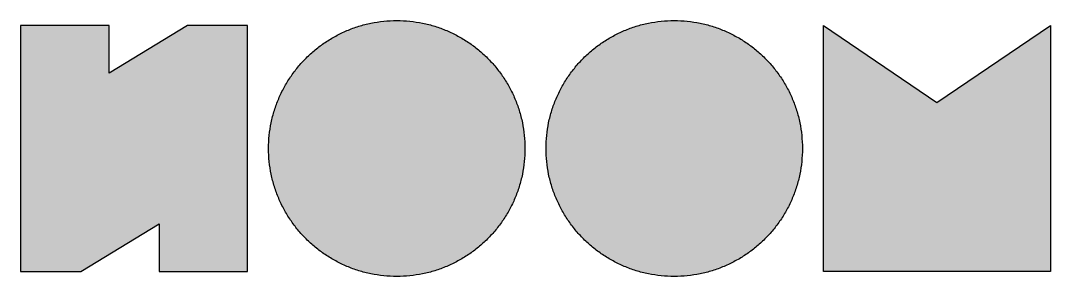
# Model space of a CAD drawing. Extents: x 0.4 to 17.9, y -4.7 to -0.4.
import ezdxf

# ---------------------------------------------------------------- set-up
doc = ezdxf.new("R2010")
doc.units = 0
doc.layers.add('CALQUE_1', color=7, linetype='CONTINUOUS')

# ---------------------------------------------------------------- blocks, each defined once
blk = doc.blocks.new('*U2')
at = {"layer": 'CALQUE_1', "color": 250, "extrusion": (0, 0, -1)}
for points in [[(-0.353, -4.642), (-0.353, -0.436), (-1.38, -4.642)], [(-1.38, -4.642), (-0.353, -0.436), (-1.38, -0.436)], [(-1.38, -4.642), (-1.38, -0.436), (-1.862, -4.348)], [(-1.862, -4.348), (-1.38, -0.436), (-1.862, -0.436)], [(-3.198, -4.642), (-3.198, -0.436), (-4.225, -4.642)], [(-4.225, -4.642), (-3.198, -0.436), (-4.225, -0.436)], [(-2.716, -4.642), (-2.716, -0.73), (-3.198, -4.642)], [(-1.862, -4.348), (-1.862, -1.252), (-2.716, -3.826)]]:
    blk.add_solid(points, dxfattribs=at)
at = {"layer": 'CALQUE_1', "color": 250}
for points in [[(3.198, -4.642), (2.716, -0.73), (3.198, -0.436)], [(2.716, -3.826), (1.862, -1.252), (2.716, -0.73)]]:
    blk.add_solid(points, dxfattribs=at)
blk = doc.blocks.new('*U3')
at = {"layer": 'CALQUE_1', "color": 250}
for points in [[(10.652, -4.554), (10.461, -0.617), (10.652, -0.525)], [(10.853, -4.628), (10.652, -0.525), (10.853, -0.451)], [(10.652, -4.554), (10.652, -0.525), (10.853, -4.628)], [(11.063, -4.682), (10.853, -0.451), (11.063, -0.397)], [(10.853, -4.628), (10.853, -0.451), (11.063, -4.682)], [(11.28, -4.715), (11.063, -0.397), (11.28, -0.364)], [(11.063, -4.682), (11.063, -0.397), (11.28, -4.715)], [(11.503, -4.726), (11.28, -0.364), (11.503, -0.353)], [(11.28, -4.715), (11.28, -0.364), (11.503, -4.726)], [(10.461, -4.462), (10.281, -0.726), (10.461, -0.617)], [(10.461, -4.462), (10.461, -0.617), (10.652, -4.554)], [(10.112, -4.227), (9.957, -0.993), (10.112, -0.852)], [(10.281, -4.353), (10.112, -0.852), (10.281, -0.726)], [(10.112, -4.227), (10.112, -0.852), (10.281, -4.353)], [(10.281, -4.353), (10.281, -0.726), (10.461, -4.462)], [(9.957, -4.086), (9.816, -1.149), (9.957, -0.993)], [(9.957, -4.086), (9.957, -0.993), (10.112, -4.227)], [(9.816, -3.93), (9.69, -1.317), (9.816, -1.149)], [(9.816, -3.93), (9.816, -1.149), (9.957, -4.086)], [(9.69, -3.762), (9.581, -1.497), (9.69, -1.317)], [(9.69, -3.762), (9.69, -1.317), (9.816, -3.93)], [(9.581, -3.581), (9.489, -1.688), (9.581, -1.497)], [(9.581, -3.581), (9.581, -1.497), (9.69, -3.762)], [(9.489, -3.39), (9.415, -1.889), (9.489, -1.688)], [(9.489, -3.39), (9.489, -1.688), (9.581, -3.581)], [(9.415, -3.189), (9.361, -2.099), (9.415, -1.889)], [(9.415, -3.189), (9.415, -1.889), (9.489, -3.39)], [(9.361, -2.98), (9.328, -2.316), (9.361, -2.099)], [(9.361, -2.98), (9.361, -2.099), (9.415, -3.189)], [(9.328, -2.763), (9.317, -2.539), (9.328, -2.316)], [(9.328, -2.763), (9.328, -2.316), (9.361, -2.98)]]:
    blk.add_solid(points, dxfattribs=at)
at = {"layer": 'CALQUE_1', "color": 250, "extrusion": (0, 0, -1)}
for points in [[(-11.503, -4.726), (-11.503, -0.353), (-11.727, -4.715)], [(-11.727, -4.715), (-11.503, -0.353), (-11.727, -0.364)], [(-11.727, -4.715), (-11.727, -0.364), (-11.944, -4.682)], [(-11.944, -4.682), (-11.727, -0.364), (-11.944, -0.397)], [(-11.944, -4.682), (-11.944, -0.397), (-12.153, -4.628)], [(-12.153, -4.628), (-11.944, -0.397), (-12.153, -0.451)], [(-12.153, -4.628), (-12.153, -0.451), (-12.354, -4.554)], [(-12.354, -4.554), (-12.153, -0.451), (-12.354, -0.525)], [(-12.354, -4.554), (-12.354, -0.525), (-12.545, -4.462)], [(-12.545, -4.462), (-12.354, -0.525), (-12.545, -0.617)], [(-12.545, -4.462), (-12.545, -0.617), (-12.726, -4.353)], [(-12.726, -4.353), (-12.545, -0.617), (-12.726, -0.726)], [(-12.726, -4.353), (-12.726, -0.726), (-12.894, -4.227)], [(-12.894, -4.227), (-12.726, -0.726), (-12.894, -0.852)], [(-12.894, -4.227), (-12.894, -0.852), (-13.049, -4.086)], [(-13.049, -4.086), (-12.894, -0.852), (-13.049, -0.993)], [(-13.049, -4.086), (-13.049, -0.993), (-13.191, -3.93)], [(-13.191, -3.93), (-13.049, -0.993), (-13.191, -1.149)], [(-13.191, -3.93), (-13.191, -1.149), (-13.316, -3.762)], [(-13.316, -3.762), (-13.191, -1.149), (-13.316, -1.317)], [(-13.316, -3.762), (-13.316, -1.317), (-13.426, -3.581)], [(-13.426, -3.581), (-13.316, -1.317), (-13.426, -1.497)], [(-13.426, -3.581), (-13.426, -1.497), (-13.518, -3.39)], [(-13.518, -3.39), (-13.426, -1.497), (-13.518, -1.688)], [(-13.518, -3.39), (-13.518, -1.688), (-13.591, -3.189)], [(-13.591, -3.189), (-13.518, -1.688), (-13.591, -1.889)], [(-13.591, -3.189), (-13.591, -1.889), (-13.645, -2.98)], [(-13.645, -2.98), (-13.591, -1.889), (-13.645, -2.099)], [(-13.645, -2.98), (-13.645, -2.099), (-13.678, -2.763)], [(-13.678, -2.763), (-13.645, -2.099), (-13.678, -2.316)], [(-13.678, -2.763), (-13.678, -2.316), (-13.69, -2.539)]]:
    blk.add_solid(points, dxfattribs=at)
blk = doc.blocks.new('*U4')
at = {"layer": 'CALQUE_1', "color": 250}
for points in [[(5.92, -4.554), (5.729, -0.617), (5.92, -0.525)], [(6.121, -4.628), (5.92, -0.525), (6.121, -0.451)], [(5.92, -4.554), (5.92, -0.525), (6.121, -4.628)], [(6.33, -4.682), (6.121, -0.451), (6.33, -0.397)], [(6.121, -4.628), (6.121, -0.451), (6.33, -4.682)], [(6.547, -4.715), (6.33, -0.397), (6.547, -0.364)], [(6.33, -4.682), (6.33, -0.397), (6.547, -4.715)], [(6.771, -4.726), (6.547, -0.364), (6.771, -0.353)], [(6.547, -4.715), (6.547, -0.364), (6.771, -4.726)], [(5.729, -4.462), (5.548, -0.726), (5.729, -0.617)], [(5.729, -4.462), (5.729, -0.617), (5.92, -4.554)], [(5.38, -4.227), (5.225, -0.993), (5.38, -0.852)], [(5.548, -4.353), (5.38, -0.852), (5.548, -0.726)], [(5.38, -4.227), (5.38, -0.852), (5.548, -4.353)], [(5.548, -4.353), (5.548, -0.726), (5.729, -4.462)], [(5.225, -4.086), (5.084, -1.149), (5.225, -0.993)], [(5.225, -4.086), (5.225, -0.993), (5.38, -4.227)], [(5.084, -3.93), (4.958, -1.317), (5.084, -1.149)], [(5.084, -3.93), (5.084, -1.149), (5.225, -4.086)], [(4.958, -3.762), (4.848, -1.497), (4.958, -1.317)], [(4.958, -3.762), (4.958, -1.317), (5.084, -3.93)], [(4.848, -3.581), (4.756, -1.688), (4.848, -1.497)], [(4.848, -3.581), (4.848, -1.497), (4.958, -3.762)], [(4.756, -3.39), (4.683, -1.889), (4.756, -1.688)], [(4.756, -3.39), (4.756, -1.688), (4.848, -3.581)], [(4.683, -3.189), (4.629, -2.099), (4.683, -1.889)], [(4.683, -3.189), (4.683, -1.889), (4.756, -3.39)], [(4.629, -2.98), (4.595, -2.316), (4.629, -2.099)], [(4.629, -2.98), (4.629, -2.099), (4.683, -3.189)], [(4.595, -2.763), (4.584, -2.539), (4.595, -2.316)], [(4.595, -2.763), (4.595, -2.316), (4.629, -2.98)]]:
    blk.add_solid(points, dxfattribs=at)
at = {"layer": 'CALQUE_1', "color": 250, "extrusion": (0, 0, -1)}
for points in [[(-6.771, -4.726), (-6.771, -0.353), (-6.994, -4.715)], [(-6.994, -4.715), (-6.771, -0.353), (-6.994, -0.364)], [(-6.994, -4.715), (-6.994, -0.364), (-7.211, -4.682)], [(-7.211, -4.682), (-6.994, -0.364), (-7.211, -0.397)], [(-7.211, -4.682), (-7.211, -0.397), (-7.421, -4.628)], [(-7.421, -4.628), (-7.211, -0.397), (-7.421, -0.451)], [(-7.421, -4.628), (-7.421, -0.451), (-7.622, -4.554)], [(-7.622, -4.554), (-7.421, -0.451), (-7.622, -0.525)], [(-7.622, -4.554), (-7.622, -0.525), (-7.813, -4.462)], [(-7.813, -4.462), (-7.622, -0.525), (-7.813, -0.617)], [(-7.813, -4.462), (-7.813, -0.617), (-7.993, -4.353)], [(-7.993, -4.353), (-7.813, -0.617), (-7.993, -0.726)], [(-7.993, -4.353), (-7.993, -0.726), (-8.162, -4.227)], [(-8.162, -4.227), (-7.993, -0.726), (-8.162, -0.852)], [(-8.162, -4.227), (-8.162, -0.852), (-8.317, -4.086)], [(-8.317, -4.086), (-8.162, -0.852), (-8.317, -0.993)], [(-8.317, -4.086), (-8.317, -0.993), (-8.458, -3.93)], [(-8.458, -3.93), (-8.317, -0.993), (-8.458, -1.149)], [(-8.458, -3.93), (-8.458, -1.149), (-8.584, -3.762)], [(-8.584, -3.762), (-8.458, -1.149), (-8.584, -1.317)], [(-8.584, -3.762), (-8.584, -1.317), (-8.694, -3.581)], [(-8.694, -3.581), (-8.584, -1.317), (-8.694, -1.497)], [(-8.694, -3.581), (-8.694, -1.497), (-8.786, -3.39)], [(-8.786, -3.39), (-8.694, -1.497), (-8.786, -1.688)], [(-8.786, -3.39), (-8.786, -1.688), (-8.859, -3.189)], [(-8.859, -3.189), (-8.786, -1.688), (-8.859, -1.889)], [(-8.859, -3.189), (-8.859, -1.889), (-8.913, -2.98)], [(-8.913, -2.98), (-8.859, -1.889), (-8.913, -2.099)], [(-8.913, -2.98), (-8.913, -2.099), (-8.946, -2.763)], [(-8.946, -2.763), (-8.913, -2.099), (-8.946, -2.316)], [(-8.946, -2.763), (-8.946, -2.316), (-8.957, -2.539)]]:
    blk.add_solid(points, dxfattribs=at)
blk = doc.blocks.new('*U5')
at = {"layer": 'CALQUE_1', "color": 250, "extrusion": (0, 0, -1)}
for points in [[(-14.049, -4.642), (-14.049, -0.437), (-15.985, -4.642)], [(-15.985, -4.642), (-14.049, -0.437), (-15.985, -1.756)], [(-15.985, -4.642), (-15.985, -1.756), (-17.921, -4.642)]]:
    blk.add_solid(points, dxfattribs=at)
at = {"layer": 'CALQUE_1', "color": 250}
blk.add_solid([(17.921, -4.642), (15.985, -1.756), (17.921, -0.437)], dxfattribs=at)
blk = doc.blocks.new('BLOCK_2')
at = {"layer": 'CALQUE_1'}
for points in [[(4.225, -4.642), (4.225, -0.436), (3.198, -0.436), (1.862, -1.252), (1.862, -0.436), (0.353, -0.436), (0.353, -4.642), (1.38, -4.642), (2.716, -3.826), (2.716, -4.642), (4.225, -4.642)], [(15.985, -1.756), (17.921, -0.437), (17.921, -4.642), (14.049, -4.642), (14.049, -0.437), (15.985, -1.756)]]:
    blk.add_lwpolyline(points, dxfattribs=at)
for points in [[(4.584, -2.539), (4.584, -2.615), (4.588, -2.689), (4.595, -2.763), (4.603, -2.836), (4.614, -2.909), (4.629, -2.98), (4.643, -3.051), (4.661, -3.121), (4.683, -3.189), (4.704, -3.258), (4.729, -3.325), (4.756, -3.39), (4.784, -3.456), (4.815, -3.52), (4.848, -3.581), (4.882, -3.644), (4.918, -3.704), (4.958, -3.762), (4.997, -3.82), (5.039, -3.876), (5.084, -3.93), (5.128, -3.984), (5.175, -4.036), (5.225, -4.086), (5.274, -4.135), (5.326, -4.182), (5.38, -4.227), (5.434, -4.271), (5.49, -4.313), (5.548, -4.353), (5.606, -4.392), (5.667, -4.428), (5.729, -4.462), (5.791, -4.496), (5.854, -4.526), (5.92, -4.554), (5.985, -4.582), (6.052, -4.606), (6.121, -4.628), (6.189, -4.649), (6.259, -4.667), (6.33, -4.682), (6.401, -4.696), (6.474, -4.707), (6.547, -4.715), (6.621, -4.722), (6.695, -4.726), (6.771, -4.726), (6.846, -4.726), (6.921, -4.722), (6.994, -4.715), (7.068, -4.707), (7.14, -4.696), (7.211, -4.682), (7.283, -4.667), (7.353, -4.649), (7.421, -4.628), (7.489, -4.606), (7.556, -4.582), (7.622, -4.554), (7.687, -4.526), (7.751, -4.496), (7.813, -4.462), (7.875, -4.428), (7.935, -4.392), (7.993, -4.353), (8.052, -4.313), (8.108, -4.271), (8.162, -4.227), (8.216, -4.182), (8.267, -4.135), (8.317, -4.086), (8.366, -4.036), (8.414, -3.984), (8.458, -3.93), (8.503, -3.876), (8.545, -3.82), (8.584, -3.762), (8.623, -3.704), (8.66, -3.644), (8.694, -3.581), (8.727, -3.52), (8.758, -3.456), (8.786, -3.39), (8.813, -3.325), (8.838, -3.258), (8.859, -3.189), (8.88, -3.121), (8.898, -3.051), (8.913, -2.98), (8.927, -2.909), (8.939, -2.836), (8.946, -2.763), (8.953, -2.689), (8.957, -2.615), (8.957, -2.539), (8.957, -2.464), (8.953, -2.389), (8.946, -2.316), (8.939, -2.242), (8.927, -2.17), (8.913, -2.099), (8.898, -2.027), (8.88, -1.958), (8.859, -1.889), (8.838, -1.821), (8.813, -1.754), (8.786, -1.688), (8.758, -1.623), (8.727, -1.559), (8.694, -1.497), (8.66, -1.435), (8.623, -1.375), (8.584, -1.317), (8.545, -1.259), (8.503, -1.203), (8.458, -1.149), (8.414, -1.094), (8.366, -1.043), (8.317, -0.993), (8.267, -0.944), (8.216, -0.897), (8.162, -0.852), (8.108, -0.807), (8.052, -0.766), (7.993, -0.726), (7.935, -0.687), (7.875, -0.65), (7.813, -0.617), (7.751, -0.583), (7.687, -0.552), (7.622, -0.525), (7.556, -0.497), (7.489, -0.472), (7.421, -0.451), (7.353, -0.43), (7.283, -0.412), (7.211, -0.397), (7.14, -0.383), (7.068, -0.372), (6.994, -0.364), (6.921, -0.357), (6.846, -0.353), (6.771, -0.353), (6.695, -0.353), (6.621, -0.357), (6.547, -0.364), (6.474, -0.372), (6.401, -0.383), (6.33, -0.397), (6.259, -0.412), (6.189, -0.43), (6.121, -0.451), (6.052, -0.472), (5.985, -0.497), (5.92, -0.525), (5.854, -0.552), (5.791, -0.583), (5.729, -0.617), (5.667, -0.65), (5.606, -0.687), (5.548, -0.726), (5.49, -0.766), (5.434, -0.807), (5.38, -0.852), (5.326, -0.897), (5.274, -0.944), (5.225, -0.993), (5.175, -1.043), (5.128, -1.094), (5.084, -1.149), (5.039, -1.203), (4.997, -1.259), (4.958, -1.317), (4.918, -1.375), (4.882, -1.435), (4.848, -1.497), (4.815, -1.559), (4.784, -1.623), (4.756, -1.688), (4.729, -1.754), (4.704, -1.821), (4.683, -1.889), (4.661, -1.958), (4.643, -2.027), (4.629, -2.099), (4.614, -2.17), (4.603, -2.242), (4.595, -2.316), (4.588, -2.389), (4.584, -2.464), (4.584, -2.539)], [(9.317, -2.539), (9.317, -2.615), (9.321, -2.689), (9.328, -2.763), (9.336, -2.836), (9.346, -2.909), (9.361, -2.98), (9.376, -3.051), (9.394, -3.121), (9.415, -3.189), (9.436, -3.258), (9.461, -3.325), (9.489, -3.39), (9.516, -3.456), (9.547, -3.52), (9.581, -3.581), (9.614, -3.644), (9.651, -3.704), (9.69, -3.762), (9.729, -3.82), (9.772, -3.876), (9.816, -3.93), (9.86, -3.984), (9.908, -4.036), (9.957, -4.086), (10.006, -4.135), (10.058, -4.182), (10.112, -4.227), (10.166, -4.271), (10.222, -4.313), (10.281, -4.353), (10.339, -4.392), (10.399, -4.428), (10.461, -4.462), (10.523, -4.496), (10.587, -4.526), (10.652, -4.554), (10.718, -4.582), (10.785, -4.606), (10.853, -4.628), (10.921, -4.649), (10.991, -4.667), (11.063, -4.682), (11.134, -4.696), (11.206, -4.707), (11.28, -4.715), (11.353, -4.722), (11.428, -4.726), (11.503, -4.726), (11.579, -4.726), (11.653, -4.722), (11.727, -4.715), (11.8, -4.707), (11.872, -4.696), (11.944, -4.682), (12.015, -4.667), (12.085, -4.649), (12.153, -4.628), (12.222, -4.606), (12.289, -4.582), (12.354, -4.554), (12.42, -4.526), (12.483, -4.496), (12.545, -4.462), (12.608, -4.428), (12.668, -4.392), (12.726, -4.353), (12.784, -4.313), (12.84, -4.271), (12.894, -4.227), (12.948, -4.182), (13, -4.135), (13.049, -4.086), (13.099, -4.036), (13.146, -3.984), (13.191, -3.93), (13.235, -3.876), (13.277, -3.82), (13.316, -3.762), (13.356, -3.704), (13.392, -3.644), (13.426, -3.581), (13.46, -3.52), (13.49, -3.456), (13.518, -3.39), (13.546, -3.325), (13.57, -3.258), (13.591, -3.189), (13.613, -3.121), (13.631, -3.051), (13.645, -2.98), (13.66, -2.909), (13.671, -2.836), (13.678, -2.763), (13.686, -2.689), (13.69, -2.615), (13.69, -2.539), (13.69, -2.464), (13.686, -2.389), (13.678, -2.316), (13.671, -2.242), (13.66, -2.17), (13.645, -2.099), (13.631, -2.027), (13.613, -1.958), (13.591, -1.889), (13.57, -1.821), (13.546, -1.754), (13.518, -1.688), (13.49, -1.623), (13.46, -1.559), (13.426, -1.497), (13.392, -1.435), (13.356, -1.375), (13.316, -1.317), (13.277, -1.259), (13.235, -1.203), (13.191, -1.149), (13.146, -1.094), (13.099, -1.043), (13.049, -0.993), (13, -0.944), (12.948, -0.897), (12.894, -0.852), (12.84, -0.807), (12.784, -0.766), (12.726, -0.726), (12.668, -0.687), (12.608, -0.65), (12.545, -0.617), (12.483, -0.583), (12.42, -0.552), (12.354, -0.525), (12.289, -0.497), (12.222, -0.472), (12.153, -0.451), (12.085, -0.43), (12.015, -0.412), (11.944, -0.397), (11.872, -0.383), (11.8, -0.372), (11.727, -0.364), (11.653, -0.357), (11.579, -0.353), (11.503, -0.353), (11.428, -0.353), (11.353, -0.357), (11.28, -0.364), (11.206, -0.372), (11.134, -0.383), (11.063, -0.397), (10.991, -0.412), (10.921, -0.43), (10.853, -0.451), (10.785, -0.472), (10.718, -0.497), (10.652, -0.525), (10.587, -0.552), (10.523, -0.583), (10.461, -0.617), (10.399, -0.65), (10.339, -0.687), (10.281, -0.726), (10.222, -0.766), (10.166, -0.807), (10.112, -0.852), (10.058, -0.897), (10.006, -0.944), (9.957, -0.993), (9.908, -1.043), (9.86, -1.094), (9.816, -1.149), (9.772, -1.203), (9.729, -1.259), (9.69, -1.317), (9.651, -1.375), (9.614, -1.435), (9.581, -1.497), (9.547, -1.559), (9.516, -1.623), (9.489, -1.688), (9.461, -1.754), (9.436, -1.821), (9.415, -1.889), (9.394, -1.958), (9.376, -2.027), (9.361, -2.099), (9.346, -2.17), (9.336, -2.242), (9.328, -2.316), (9.321, -2.389), (9.317, -2.464), (9.317, -2.539)]]:
    blk.add_open_spline(points, degree=3, knots=[0, 0, 0, 0, 1, 1, 1, 2, 2, 2, 3, 3, 3, 4, 4, 4, 5, 5, 5, 6, 6, 6, 7, 7, 7, 8, 8, 8, 9, 9, 9, 10, 10, 10, 11, 11, 11, 12, 12, 12, 13, 13, 13, 14, 14, 14, 15, 15, 15, 16, 16, 16, 17, 17, 17, 18, 18, 18, 19, 19, 19, 20, 20, 20, 21, 21, 21, 22, 22, 22, 23, 23, 23, 24, 24, 24, 25, 25, 25, 26, 26, 26, 27, 27, 27, 28, 28, 28, 29, 29, 29, 30, 30, 30, 31, 31, 31, 32, 32, 32, 33, 33, 33, 34, 34, 34, 35, 35, 35, 36, 36, 36, 37, 37, 37, 38, 38, 38, 39, 39, 39, 40, 40, 40, 41, 41, 41, 42, 42, 42, 43, 43, 43, 44, 44, 44, 45, 45, 45, 46, 46, 46, 47, 47, 47, 48, 48, 48, 49, 49, 49, 50, 50, 50, 51, 51, 51, 52, 52, 52, 53, 53, 53, 54, 54, 54, 55, 55, 55, 56, 56, 56, 57, 57, 57, 58, 58, 58, 59, 59, 59, 60, 60, 60, 61, 61, 61, 62, 62, 62, 63, 63, 63, 64, 64, 64, 64], dxfattribs=at)
at = {"layer": 'CALQUE_1', "color": 250}
for name in ['*U2', '*U4', '*U3', '*U5']:
    blk.add_blockref(name, (0, 0), dxfattribs=at)

msp = doc.modelspace()

# ---------------------------------------------------------------- block references
at = {"layer": 'CALQUE_1'}
msp.add_blockref('BLOCK_2', (0, 0), dxfattribs=at)

doc.saveas('drawing.dxf')
